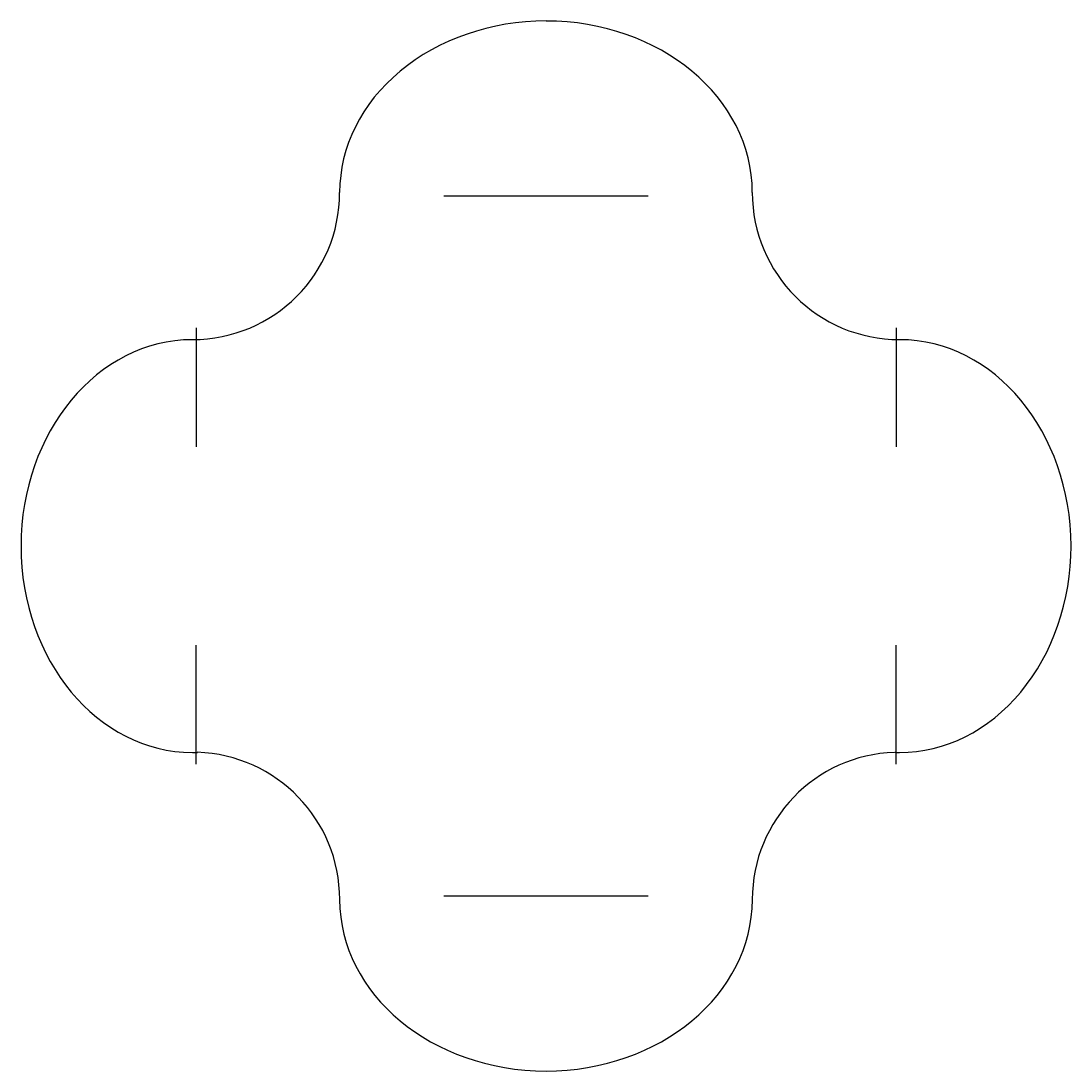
# Model space of a CAD drawing. Header units: millimetres. Extents: x 0 to 90, y 0 to 90.
import ezdxf

# ---------------------------------------------------------------- set-up
doc = ezdxf.new("R2010")
doc.units = ezdxf.units.MM
doc.layers.add('CUT', color=7, linetype='Continuous')
doc.layers.add('SLIT', color=1, linetype='Continuous')

msp = doc.modelspace()

# ---------------------------------------------------------------- linework, layer by layer
at = {"layer": 'CUT'}
for p, q in [((27.314, 75.305), (27.313, 75.303)), ((62.685, 75.313), (62.686, 75.313)), ((14.701, 62.689), (14.693, 62.681)), ((75.308, 62.681), (75.299, 62.689)), ((27.314, 14.703), (27.314, 14.702)), ((27.314, 14.702), (27.314, 14.695)), ((62.694, 14.703), (62.685, 14.703)), ((62.686, 14.695), (62.694, 14.703))]:
    msp.add_line(p, q, dxfattribs=at)
for centre, radius, start, end in [((14.693, 75.313), 12.621, 270.03785, 359.95722), ((75.307, 75.313), 12.624, 180, 269.96546), ((14.693, 40.517), 13.213, 270, 271.83056), ((14.699, 14.703), 12.62, 0, 88.11554), ((75.301, 14.703), 12.616, 91.88772, 180), ((75.308, 39.451), 12.142, 268.00685, 270)]:
    msp.add_arc(centre, radius, start, end, dxfattribs=at)
for centre, major_axis, ratio, start_param, end_param in [((45, 75.305), (17.686, 0), 0.830893, 1.570796, 3.141593), ((45, 75.313), (17.685, 0), 0.830466, 0, 1.570796), ((14.693, 44.992), (0, 17.689), 0.830601, 0, 1.570796), ((75.308, 44.992), (0, 17.689), 0.830595, -1.570796, 0), ((14.693, 44.992), (0, 17.689), 0.830601, 1.570796, -3.141593), ((75.308, 44.992), (0, 17.689), 0.830595, -3.141593, -1.570796), ((45, 14.695), (17.686, 0), 0.83091, 3.141593, -1.570796), ((45, 14.695), (17.686, 0), 0.83091, -1.570796, 0)]:
    msp.add_ellipse(centre, major_axis=major_axis, ratio=ratio, start_param=start_param, end_param=end_param, dxfattribs=at)
at = {"layer": 'SLIT'}
for p, q in [((36.25, 75.01), (53.75, 75.01)), ((15, 63.693), (15, 53.51)), ((75, 63.693), (75, 53.51)), ((15, 26.312), (15, 36.51)), ((75, 26.312), (75, 36.51)), ((36.25, 15.01), (53.75, 15.01))]:
    msp.add_line(p, q, dxfattribs=at)

doc.saveas('drawing.dxf')
